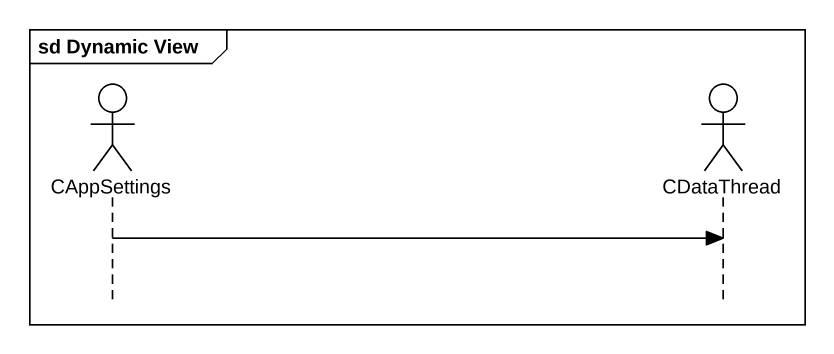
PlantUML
@startuml
mainframe sd Dynamic View
hide footbox
actor CAppSettings
actor CDataThread

CAppSettings -> CDataThread
@enduml
